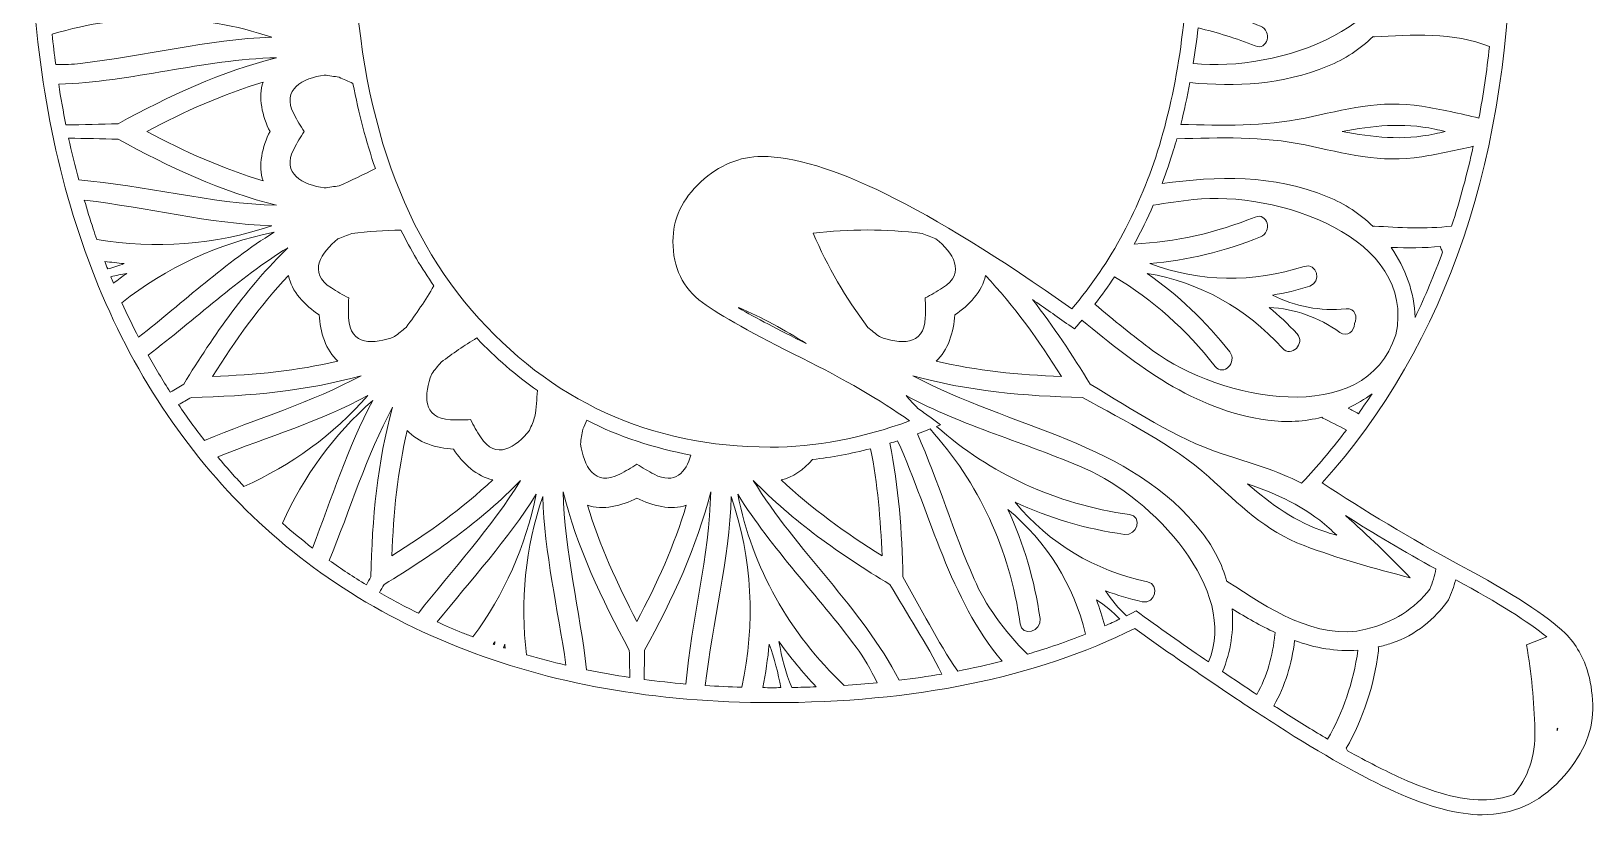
# Model space of a CAD drawing. Extents: x -864 to 2539, y -2536 to -44.
# Drawn here: x 40.6 to 459.4, y -994.4 to -784.2 of the extents above; entities that cross this region are included whole.
import ezdxf

# ---------------------------------------------------------------- set-up
doc = ezdxf.new("R2010")
doc.units = 0
doc.header["$MEASUREMENT"] = 0
doc.layers.add('Layer 1', color=7, linetype='Continuous', lineweight=0)

msp = doc.modelspace()

# ---------------------------------------------------------------- linework, layer by layer
at = {"layer": 'Layer 1'}
for points, knots in [([(458.18, -956.61), (456.98, -952.28), (454.89, -948.62), (451.93, -945.71), (447.19, -941.07), (437.91, -935.06), (423.57, -927.33), (410.41, -920.23), (398.06, -912.84), (386.82, -905.34), (420.44, -868.07), (437.48, -817.31), (437.48, -754.41), (437.48, -712.34), (429.68, -675.18), (414.29, -643.95), (398.86, -612.64), (375.81, -588.15), (345.77, -571.15), (315.78, -554.18), (279.42, -545.59), (237.68, -545.59), (206.93, -545.59), (179.07, -550.46), (154.87, -560.09), (130.63, -569.72), (109.77, -583.84), (92.87, -602.04), (75.97, -620.2), (62.9, -642.54), (54, -668.41), (45.13, -694.19), (40.63, -722.95), (40.63, -753.85), (40.63, -784.2), (44.94, -812.67), (53.45, -838.47), (61.98, -864.34), (74.86, -886.99), (91.75, -905.8), (108.65, -924.64), (129.84, -939.27), (154.73, -949.27), (179.57, -959.26), (208.03, -964.33), (239.33, -964.33), (277.42, -964.33), (310.12, -957.62), (336.54, -944.41), (350.34, -954.31), (363.24, -963.1), (374.9, -970.58), (386.85, -978.24), (397.43, -984.17), (406.34, -988.22), (415.41, -992.34), (423.28, -994.41), (429.73, -994.41), (437.88, -994.41), (444.91, -991.31), (450.64, -985.15), (450.68, -985.1), (450.72, -985.06), (450.76, -985.02), (456.47, -978.83), (459.37, -972.47), (459.37, -966.16), (459.37, -962.67), (458.97, -959.49), (458.18, -956.61)], [0, 0, 0, 0, 1, 1, 1, 2, 2, 2, 3, 3, 3, 4, 4, 4, 5, 5, 5, 6, 6, 6, 7, 7, 7, 8, 8, 8, 9, 9, 9, 10, 10, 10, 11, 11, 11, 12, 12, 12, 13, 13, 13, 14, 14, 14, 15, 15, 15, 16, 16, 16, 17, 17, 17, 18, 18, 18, 19, 19, 19, 20, 20, 20, 21, 21, 21, 22, 22, 22, 23, 23, 23, 23]), ([(238.78, -895.77), (206.71, -895.77), (179.79, -883.42), (158.77, -859.1), (137.67, -834.7), (126.97, -799.3), (126.97, -753.85), (126.97, -731.56), (129.84, -711.18), (135.5, -693.32), (141.14, -675.51), (148.92, -660.69), (158.64, -649.29), (168.34, -637.9), (180.06, -629.1), (193.49, -623.15), (206.94, -617.17), (221.81, -614.15), (237.68, -614.15), (259.99, -614.15), (280.02, -619.61), (297.22, -630.4), (314.39, -641.16), (327.8, -657.3), (337.08, -678.34), (346.4, -699.52), (351.13, -724.92), (351.13, -753.85), (351.13, -776.9), (348.45, -797.41), (343.15, -814.84), (338.06, -831.55), (330.18, -846.3), (319.7, -858.68), (280.75, -831.17), (253.55, -817.8), (236.59, -817.8), (230.62, -817.8), (225.11, -820.09), (220.19, -824.61), (215.22, -829.18), (212.7, -834.56), (212.7, -840.59), (212.7, -847.61), (215.37, -853.14), (220.64, -856.97), (225.51, -860.54), (234.24, -865.42), (247.33, -871.92), (258.57, -877.51), (268.26, -883.15), (276.19, -888.73), (263.45, -893.4), (250.88, -895.77), (238.78, -895.77)], [0, 0, 0, 0, 1, 1, 1, 2, 2, 2, 3, 3, 3, 4, 4, 4, 5, 5, 5, 6, 6, 6, 7, 7, 7, 8, 8, 8, 9, 9, 9, 10, 10, 10, 11, 11, 11, 12, 12, 12, 13, 13, 13, 14, 14, 14, 15, 15, 15, 16, 16, 16, 17, 17, 17, 18, 18, 18, 18]), ([(353.54, -783.32), (358.68, -784.51), (363.79, -786.11), (368.83, -788.15), (372.12, -789.49), (373.54, -784.15), (370.29, -782.84), (364.96, -780.67), (359.55, -779.01), (354.09, -777.78), (354.26, -775.95), (354.4, -774.1), (354.53, -772.23), (363.64, -771.08), (372.89, -771.98), (382.02, -774.92), (385.41, -776.01), (386.85, -770.69), (383.48, -769.6), (380.14, -768.53), (376.8, -767.78), (373.45, -767.22), (379.64, -764.07), (386.24, -762.87), (393.24, -763.54), (395.67, -763.77), (396.38, -761.26), (395.47, -759.54), (395.47, -759.54), (395.51, -759.53), (395.51, -759.53), (395.44, -757.59), (393.53, -755.78), (391.54, -757.2), (385.82, -761.27), (379.5, -763.54), (372.56, -763.91), (375.18, -761.75), (377.7, -759.43), (380.06, -756.82), (382.43, -754.2), (378.52, -750.31), (376.13, -752.95), (369.97, -759.76), (362.78, -765.01), (354.74, -768.57), (354.89, -765.75), (355, -762.89), (355.06, -759.99), (357.49, -757.45), (359.82, -754.78), (362.02, -751.96), (364.17, -749.19), (360.28, -745.28), (358.09, -748.09), (357.12, -749.33), (356.12, -750.55), (355.11, -751.74), (355.09, -749.45), (355.04, -747.18), (354.97, -744.94), (374.35, -737.15), (400.11, -736.37), (406.56, -756.57), (412.27, -782.75), (374.53, -795.34), (352.31, -792.84), (352.29, -792.84), (352.26, -792.84), (352.23, -792.83), (352.73, -789.73), (353.17, -786.56), (353.54, -783.32)], [0, 0, 0, 0, 1, 1, 1, 2, 2, 2, 3, 3, 3, 4, 4, 4, 5, 5, 5, 6, 6, 6, 7, 7, 7, 8, 8, 8, 9, 9, 9, 10, 10, 10, 11, 11, 11, 12, 12, 12, 13, 13, 13, 14, 14, 14, 15, 15, 15, 16, 16, 16, 17, 17, 17, 18, 18, 18, 19, 19, 19, 20, 20, 20, 21, 21, 21, 22, 22, 22, 23, 23, 23, 24, 24, 24, 24]), ([(46.24, -785), (65.74, -779.1), (85.99, -779.35), (105.15, -785.81), (87.87, -786.35), (71.08, -790.9), (53.81, -792.84), (51.73, -793.08), (49.52, -793.18), (47.22, -793.15), (46.85, -790.45), (46.53, -787.74), (46.24, -785)], [0, 0, 0, 0, 1, 1, 1, 2, 2, 2, 3, 3, 3, 4, 4, 4, 4]), ([(413.55, -804.33), (402.44, -802.47), (392.98, -805.26), (382.22, -807.5), (371.16, -809.8), (360.05, -809.46), (348.88, -809.18), (349.8, -805.57), (350.62, -801.83), (351.34, -797.99), (363.71, -799.11), (376.02, -798.59), (388.27, -793.6), (392.91, -791.71), (397.01, -788.96), (400.46, -785.65), (400.59, -785.66), (400.68, -785.71), (400.82, -785.7), (410.47, -785.18), (422.28, -784.32), (431.68, -788.33), (430.95, -794.88), (430, -801.26), (428.85, -807.49), (423.78, -806.27), (418.69, -805.18), (413.55, -804.33)], [0, 0, 0, 0, 1, 1, 1, 2, 2, 2, 3, 3, 3, 4, 4, 4, 5, 5, 5, 6, 6, 6, 7, 7, 7, 8, 8, 8, 9, 9, 9, 9]), ([(47.99, -798.43), (67.33, -797.77), (86.82, -791.8), (106.41, -791.31), (91.8, -794.95), (77.47, -801.59), (63.94, -809.04), (59.26, -809.11), (54.59, -809.27), (49.93, -809.34), (49.21, -805.75), (48.56, -802.11), (47.99, -798.43)], [0, 0, 0, 0, 1, 1, 1, 2, 2, 2, 3, 3, 3, 4, 4, 4, 4]), ([(102.81, -824.34), (92.15, -821.17), (81.68, -816.43), (71.62, -811.1), (81.68, -805.77), (92.15, -801.02), (102.81, -797.86), (101.37, -801.79), (102.63, -807.14), (104.66, -811.1), (102.63, -815.05), (101.37, -820.41), (102.81, -824.34)], [0, 0, 0, 0, 1, 1, 1, 2, 2, 2, 3, 3, 3, 4, 4, 4, 4]), ([(111.11, -806.49), (107.53, -799.67), (113.57, -796.82), (119.22, -795.95), (120.54, -796.12), (121.86, -796.32), (123.17, -796.55), (124.42, -797.08), (125.66, -797.63), (126.89, -798.2), (128.44, -806.25), (130.45, -813.85), (132.91, -821.01), (129.74, -822.69), (126.5, -824.24), (123.17, -825.64), (121.86, -825.88), (120.54, -826.08), (119.22, -826.25), (113.57, -825.38), (107.53, -822.53), (111.11, -815.71), (111.94, -814.12), (112.85, -812.6), (113.8, -811.1), (112.85, -809.6), (111.94, -808.07), (111.11, -806.49)], [0, 0, 0, 0, 1, 1, 1, 2, 2, 2, 3, 3, 3, 4, 4, 4, 5, 5, 5, 6, 6, 6, 7, 7, 7, 8, 8, 8, 9, 9, 9, 9]), ([(400.82, -836.49), (400.68, -836.49), (400.59, -836.54), (400.46, -836.55), (397.01, -833.23), (392.91, -830.49), (388.27, -828.59), (373.56, -822.6), (358.76, -823.05), (343.88, -825.05), (345, -822.1), (346.04, -819.08), (346.98, -815.99), (347.28, -815.02), (347.56, -814.03), (347.84, -813.04), (359.36, -812.76), (370.82, -812.33), (382.22, -814.7), (392.98, -816.93), (402.44, -819.72), (413.55, -817.87), (418.18, -817.1), (422.76, -816.14), (427.32, -815.07), (425.71, -822.44), (423.77, -829.57), (421.52, -836.46), (414.56, -837.33), (407.22, -836.84), (400.82, -836.49)], [0, 0, 0, 0, 1, 1, 1, 2, 2, 2, 3, 3, 3, 4, 4, 4, 5, 5, 5, 6, 6, 6, 7, 7, 7, 8, 8, 8, 9, 9, 9, 10, 10, 10, 10]), ([(392.16, -811.1), (400.23, -809.57), (408.25, -808.6), (417.03, -810.47), (417.94, -810.66), (418.84, -810.89), (419.75, -811.1), (418.84, -811.3), (417.94, -811.54), (417.03, -811.73), (408.25, -813.6), (400.23, -812.63), (392.16, -811.1), (392.16, -811.1), (392.16, -811.1), (392.16, -811.1)], [0, 0, 0, 0, 1, 1, 1, 2, 2, 2, 3, 3, 3, 4, 4, 4, 5, 5, 5, 5]), ([(63.94, -813.15), (77.47, -820.6), (91.8, -827.25), (106.41, -830.89), (88.63, -830.44), (70.93, -825.49), (53.36, -824.08), (52.38, -820.39), (51.47, -816.65), (50.66, -812.86), (55.08, -812.94), (59.5, -813.1), (63.94, -813.15)], [0, 0, 0, 0, 1, 1, 1, 2, 2, 2, 3, 3, 3, 4, 4, 4, 4]), ([(331.14, -850.06), (341.33, -856.21), (350.43, -864.28), (358.09, -874.11), (360.28, -876.91), (364.17, -873), (362.02, -870.24), (355.58, -861.98), (348.12, -854.95), (339.89, -849.17), (354.07, -851.59), (366.39, -858.47), (376.13, -869.24), (378.52, -871.89), (382.43, -868), (380.06, -865.37), (377.7, -862.77), (375.18, -860.45), (372.56, -858.29), (379.5, -858.66), (385.82, -860.92), (391.54, -865), (393.53, -866.42), (395.44, -864.6), (395.51, -862.67), (395.51, -862.67), (395.47, -862.65), (395.47, -862.65), (396.38, -860.94), (395.67, -858.42), (393.24, -858.66), (386.24, -859.33), (379.64, -858.13), (373.45, -854.98), (376.8, -854.42), (380.14, -853.67), (383.48, -852.59), (386.85, -851.51), (385.41, -846.18), (382.02, -847.28), (368.19, -851.73), (354.08, -851.54), (340.6, -846.54), (350.61, -845.66), (360.59, -843.3), (370.29, -839.36), (373.54, -838.04), (372.12, -832.71), (368.83, -834.05), (358.24, -838.34), (347.33, -840.74), (336.42, -841.3), (338.26, -837.93), (339.95, -834.45), (341.51, -830.86), (345.1, -830.29), (348.69, -829.76), (352.31, -829.35), (374.53, -826.86), (412.27, -839.45), (406.56, -865.63), (398.42, -891.15), (359.43, -883.19), (341.44, -869.91), (336.07, -865.95), (330.95, -861.7), (325.85, -857.45), (327.7, -855.06), (329.47, -852.59), (331.14, -850.06)], [0, 0, 0, 0, 1, 1, 1, 2, 2, 2, 3, 3, 3, 4, 4, 4, 5, 5, 5, 6, 6, 6, 7, 7, 7, 8, 8, 8, 9, 9, 9, 10, 10, 10, 11, 11, 11, 12, 12, 12, 13, 13, 13, 14, 14, 14, 15, 15, 15, 16, 16, 16, 17, 17, 17, 18, 18, 18, 19, 19, 19, 20, 20, 20, 21, 21, 21, 22, 22, 22, 23, 23, 23, 23]), ([(57.25, -837.22), (56.41, -834.67), (55.62, -832.09), (54.86, -829.48), (71.76, -831.49), (88.23, -835.85), (105.15, -836.38), (89.89, -841.54), (73.93, -842.74), (58.21, -840.04), (57.89, -839.1), (57.56, -838.17), (57.25, -837.22)], [0, 0, 0, 0, 1, 1, 1, 2, 2, 2, 3, 3, 3, 4, 4, 4, 4]), ([(268.09, -866.14), (267.03, -865.33), (265.99, -864.5), (264.97, -863.64), (259.04, -855.79), (254.15, -847.36), (250.3, -838.37), (250.3, -838.37), (250.3, -838.37), (250.3, -838.37), (260.01, -837.21), (269.76, -837.23), (279.52, -838.45), (280.77, -838.9), (282.01, -839.38), (283.24, -839.9), (287.71, -843.48), (291.51, -848.97), (285, -853.08), (283.49, -854.04), (281.93, -854.91), (280.36, -855.73), (280.44, -857.5), (280.46, -859.28), (280.39, -861.07), (280.08, -868.76), (273.43, -868.21), (268.09, -866.14)], [0, 0, 0, 0, 1, 1, 1, 2, 2, 2, 3, 3, 3, 4, 4, 4, 5, 5, 5, 6, 6, 6, 7, 7, 7, 8, 8, 8, 9, 9, 9, 9]), ([(105.76, -838.13), (92.71, -846.2), (81.54, -856.79), (69.42, -866.3), (67.86, -863.27), (66.36, -860.18), (64.94, -857.03), (76.85, -847.59), (90.67, -841.14), (105.76, -838.13)], [0, 0, 0, 0, 1, 1, 1, 2, 2, 2, 3, 3, 3, 3]), ([(121.12, -853.08), (114.62, -848.97), (118.41, -843.48), (122.88, -839.9), (124.11, -839.38), (125.35, -838.9), (126.6, -838.45), (131, -837.9), (135.39, -837.61), (139.78, -837.55), (142.42, -842.85), (145.36, -847.84), (148.61, -852.52), (146.34, -856.34), (143.86, -860.06), (141.15, -863.64), (140.13, -864.5), (139.09, -865.33), (138.03, -866.14), (132.7, -868.21), (126.05, -868.76), (125.73, -861.07), (125.66, -859.28), (125.69, -857.5), (125.76, -855.73), (124.19, -854.91), (122.63, -854.04), (121.12, -853.08)], [0, 0, 0, 0, 1, 1, 1, 2, 2, 2, 3, 3, 3, 4, 4, 4, 5, 5, 5, 6, 6, 6, 7, 7, 7, 8, 8, 8, 9, 9, 9, 9]), ([(109.47, -842.29), (98.63, -852.75), (89.55, -865.66), (81.55, -878.88), (80.34, -879.6), (79.14, -880.33), (77.93, -881.06), (75.85, -877.81), (73.87, -874.48), (71.98, -871.06), (84.49, -861.67), (96.07, -850.47), (109.47, -842.29)], [0, 0, 0, 0, 1, 1, 1, 2, 2, 2, 3, 3, 3, 4, 4, 4, 4]), ([(411.72, -860.96), (411.49, -854.27), (409.19, -847.77), (405.3, -842.2), (409.76, -842.36), (414.2, -842.34), (418.52, -841.95), (418.56, -842.09), (418.56, -842.23), (418.62, -842.37), (418.8, -842.73), (418.95, -843.09), (419.11, -843.46), (416.9, -849.49), (414.44, -855.32), (411.72, -860.96)], [0, 0, 0, 0, 1, 1, 1, 2, 2, 2, 3, 3, 3, 4, 4, 4, 5, 5, 5, 5]), ([(60.34, -845.94), (62.07, -846.18), (63.79, -846.39), (65.52, -846.54), (64.07, -847.08), (62.61, -847.55), (61.14, -847.98), (60.87, -847.3), (60.6, -846.62), (60.34, -845.94)], [0, 0, 0, 0, 1, 1, 1, 2, 2, 2, 3, 3, 3, 3]), ([(61.96, -850.06), (63.37, -849.72), (64.79, -849.42), (66.23, -849.17), (65.02, -850.02), (63.84, -850.9), (62.67, -851.79), (62.43, -851.22), (62.2, -850.64), (61.96, -850.06)], [0, 0, 0, 0, 1, 1, 1, 2, 2, 2, 3, 3, 3, 3]), ([(117.85, -860.3), (117.85, -860.3), (117.85, -860.3), (117.85, -860.3), (118.06, -864.74), (119.65, -870.01), (122.87, -872.69), (112.05, -875.28), (100.6, -876.41), (89.23, -876.82), (89.23, -876.82), (89.23, -876.82), (89.23, -876.82), (95.27, -867.17), (101.97, -857.83), (109.62, -849.75), (110.34, -853.88), (114.1, -857.89), (117.85, -860.3)], [0, 0, 0, 0, 1, 1, 1, 2, 2, 2, 3, 3, 3, 4, 4, 4, 5, 5, 5, 6, 6, 6, 6]), ([(288.28, -860.3), (292.02, -857.89), (295.78, -853.88), (296.5, -849.75), (304.15, -857.83), (310.85, -867.17), (316.89, -876.82), (305.52, -876.41), (294.08, -875.28), (283.26, -872.69), (286.47, -870.01), (288.06, -864.74), (288.28, -860.3), (288.28, -860.3), (288.28, -860.3), (288.28, -860.3)], [0, 0, 0, 0, 1, 1, 1, 2, 2, 2, 3, 3, 3, 4, 4, 4, 5, 5, 5, 5]), ([(230.33, -858.41), (230.33, -858.39), (230.33, -858.36), (230.34, -858.34), (236.64, -861.04), (242.66, -864.26), (248.4, -867.98), (241, -864.3), (234.96, -861.1), (230.33, -858.41)], [0, 0, 0, 0, 1, 1, 1, 2, 2, 2, 3, 3, 3, 3]), ([(382.31, -904.34), (382.31, -904.34), (381.24, -905.49), (381.24, -905.49), (374.61, -901.95), (367.53, -900.04), (360.02, -897.56), (347.15, -893.32), (336.11, -885.75), (324.57, -878.88), (319.84, -871.06), (314.73, -863.36), (309.11, -856.2), (312.28, -858.37), (315.53, -860.63), (318.87, -863.01), (318.87, -863.01), (320.35, -864.06), (320.35, -864.06), (320.35, -864.06), (321.54, -862.68), (321.54, -862.68), (321.83, -862.36), (322.1, -862.02), (322.38, -861.69), (337.24, -873.94), (352.19, -885.8), (372.2, -888.55), (377.17, -889.23), (382.1, -888.91), (386.74, -887.76), (386.84, -887.83), (386.9, -887.92), (387.02, -887.99), (389.03, -889.01), (391.15, -890.07), (393.3, -891.2), (389.85, -895.75), (386.2, -900.14), (382.31, -904.34)], [0, 0, 0, 0, 1, 1, 1, 2, 2, 2, 3, 3, 3, 4, 4, 4, 5, 5, 5, 6, 6, 6, 7, 7, 7, 8, 8, 8, 9, 9, 9, 10, 10, 10, 11, 11, 11, 12, 12, 12, 13, 13, 13, 13]), ([(161.08, -893.04), (160.12, -891.53), (159.25, -889.97), (158.43, -888.4), (158.43, -888.4), (158.43, -888.4), (158.43, -888.4), (156.66, -888.47), (154.88, -888.5), (153.09, -888.43), (145.4, -888.11), (145.95, -881.46), (148.02, -876.13), (148.83, -875.07), (149.66, -874.03), (150.52, -873.01), (153.61, -870.67), (156.8, -868.5), (160.08, -866.49), (165.2, -871.84), (170.63, -876.55), (176.37, -880.61), (176.22, -882.93), (176, -885.24), (175.71, -887.56), (175.26, -888.81), (174.78, -890.05), (174.26, -891.28), (170.68, -895.74), (165.19, -899.54), (161.08, -893.04)], [0, 0, 0, 0, 1, 1, 1, 2, 2, 2, 3, 3, 3, 4, 4, 4, 5, 5, 5, 6, 6, 6, 7, 7, 7, 8, 8, 8, 9, 9, 9, 10, 10, 10, 10]), ([(83.61, -882.44), (98.99, -882.13), (114.65, -880.72), (129.07, -876.61), (115.81, -883.81), (100.99, -888.18), (87.09, -893.98), (84.67, -890.87), (82.34, -887.67), (80.11, -884.37), (81.28, -883.73), (82.45, -883.09), (83.61, -882.44)], [0, 0, 0, 0, 1, 1, 1, 2, 2, 2, 3, 3, 3, 4, 4, 4, 4]), ([(322.51, -882.44), (334.24, -889), (346.31, -894.77), (356.42, -903.79), (364.62, -911.11), (371.42, -918.26), (381.97, -922.21), (391.25, -925.69), (400.8, -928.39), (410.44, -930.83), (410.44, -930.83), (410.44, -930.83), (410.44, -930.83), (410.44, -930.83), (410.44, -930.83), (410.44, -930.83), (410.44, -930.83), (410.44, -930.83), (410.44, -930.83), (404.82, -925.05), (399.07, -919.42), (393.03, -914.13), (400.71, -919), (408.83, -923.79), (417.3, -928.46), (416.95, -930.32), (416.41, -932.13), (415.69, -933.86), (411.69, -939.08), (405.83, -942.88), (398.54, -944.65), (385.32, -947.88), (372.07, -938.78), (361.63, -931.97), (361.51, -931.89), (361.39, -931.84), (361.27, -931.79), (359.94, -927.21), (357.77, -922.8), (354.71, -918.85), (335.42, -894.02), (303.22, -890.8), (277.05, -876.61), (291.47, -880.72), (307.14, -882.13), (322.51, -882.44)], [0, 0, 0, 0, 1, 1, 1, 2, 2, 2, 3, 3, 3, 4, 4, 4, 5, 5, 5, 6, 6, 6, 7, 7, 7, 8, 8, 8, 9, 9, 9, 10, 10, 10, 11, 11, 11, 12, 12, 12, 13, 13, 13, 14, 14, 14, 15, 15, 15, 15]), ([(130.91, -881.95), (121.61, -892.52), (110.34, -900.72), (97.67, -906.31), (96.67, -905.26), (95.69, -904.2), (94.72, -903.12), (93.32, -901.57), (91.97, -899.98), (90.63, -898.37), (104.2, -893.06), (118.11, -888.82), (130.91, -881.95)], [0, 0, 0, 0, 1, 1, 1, 2, 2, 2, 3, 3, 3, 4, 4, 4, 4]), ([(132.21, -883.25), (125.46, -895.83), (121.24, -909.49), (116.06, -922.84), (113.29, -920.71), (110.59, -918.51), (107.97, -916.22), (113.56, -903.66), (121.72, -892.48), (132.21, -883.25)], [0, 0, 0, 0, 1, 1, 1, 2, 2, 2, 3, 3, 3, 3]), ([(336.89, -939.74), (336.89, -939.74), (335.81, -940.3), (335.81, -940.3), (335.33, -940.54), (334.84, -940.76), (334.35, -941), (332.22, -939.04), (330.32, -936.81), (328.68, -934.3), (331.86, -935.48), (335.13, -936.51), (338.56, -937.24), (342.02, -937.99), (343.44, -932.66), (339.95, -931.91), (325.75, -928.86), (313.63, -921.63), (304.45, -910.56), (313.57, -914.8), (323.39, -917.75), (333.76, -919.19), (337.23, -919.67), (338.67, -914.35), (335.14, -913.85), (315.42, -911.11), (297.71, -902.95), (283.43, -890.21), (283.43, -890.21), (284.43, -889.82), (284.43, -889.82), (284.43, -889.82), (281.56, -887.67), (281.56, -887.67), (280.54, -886.92), (279.48, -886.16), (278.4, -885.4), (277.31, -884.27), (276.25, -883.13), (275.21, -881.95), (290.44, -890.12), (307.26, -894.58), (323.19, -901.53), (341.49, -909.52), (364.5, -934.14), (356.35, -953.42), (350.4, -949.34), (344.25, -945.02), (337.89, -940.45), (337.89, -940.45), (336.89, -939.74), (336.89, -939.74)], [0, 0, 0, 0, 1, 1, 1, 2, 2, 2, 3, 3, 3, 4, 4, 4, 5, 5, 5, 6, 6, 6, 7, 7, 7, 8, 8, 8, 9, 9, 9, 10, 10, 10, 11, 11, 11, 12, 12, 12, 13, 13, 13, 14, 14, 14, 15, 15, 15, 16, 16, 16, 17, 17, 17, 17]), ([(393.76, -885.28), (396.04, -884.22), (398.19, -882.92), (400.18, -881.44), (398.99, -883.25), (397.78, -885.04), (396.53, -886.8), (395.61, -886.28), (394.69, -885.78), (393.76, -885.28)], [0, 0, 0, 0, 1, 1, 1, 2, 2, 2, 3, 3, 3, 3]), ([(137.55, -885.09), (133.44, -899.51), (132.03, -915.17), (131.72, -930.55), (131.32, -931.28), (130.91, -932), (130.51, -932.73), (127.09, -930.65), (123.78, -928.45), (120.56, -926.16), (126.17, -912.52), (130.51, -898.06), (137.55, -885.09)], [0, 0, 0, 0, 1, 1, 1, 2, 2, 2, 3, 3, 3, 4, 4, 4, 4]), ([(141.47, -891.29), (144.15, -894.51), (149.42, -896.1), (153.86, -896.31), (153.86, -896.31), (153.86, -896.31), (153.86, -896.31), (156.27, -900.06), (160.28, -903.82), (164.41, -904.54), (156.33, -912.19), (146.99, -918.89), (137.34, -924.93), (137.34, -924.93), (137.34, -924.93), (137.34, -924.93), (137.75, -913.56), (138.88, -902.11), (141.47, -891.29)], [0, 0, 0, 0, 1, 1, 1, 2, 2, 2, 3, 3, 3, 4, 4, 4, 5, 5, 5, 6, 6, 6, 6]), ([(207.67, -903.05), (206.09, -902.22), (204.56, -901.31), (203.06, -900.36), (201.56, -901.31), (200.04, -902.22), (198.45, -903.05), (191.63, -906.63), (188.78, -900.59), (187.91, -894.94), (188.08, -893.62), (188.28, -892.3), (188.52, -890.99), (188.86, -890.18), (189.22, -889.38), (189.58, -888.57), (198.32, -892.98), (207.65, -896.1), (217.55, -897.9), (216.21, -902.42), (213.29, -906), (207.67, -903.05)], [0, 0, 0, 0, 1, 1, 1, 2, 2, 2, 3, 3, 3, 4, 4, 4, 5, 5, 5, 6, 6, 6, 7, 7, 7, 7]), ([(293.5, -931.23), (287.88, -918.37), (283.89, -904.94), (278.27, -892.22), (279.21, -891.87), (280.16, -891.51), (281.1, -891.14), (281.1, -891.14), (281.66, -890.91), (281.66, -890.91), (294.7, -905.29), (303.03, -923.2), (305.82, -943.18), (306.31, -946.7), (311.64, -945.27), (311.15, -941.79), (309.71, -931.42), (306.76, -921.6), (302.53, -912.49), (313.05, -921.21), (320.09, -932.61), (323.38, -945.92), (318.38, -947.94), (313.17, -949.75), (307.76, -951.34), (301.51, -945.17), (296.4, -937.88), (293.5, -931.23)], [0, 0, 0, 0, 1, 1, 1, 2, 2, 2, 3, 3, 3, 4, 4, 4, 5, 5, 5, 6, 6, 6, 7, 7, 7, 8, 8, 8, 9, 9, 9, 9]), ([(274.4, -930.55), (274.16, -918.54), (273.24, -906.36), (270.89, -894.72), (271.58, -894.51), (272.27, -894.3), (272.97, -894.07), (281.92, -914.19), (286.91, -936.44), (300.96, -953.21), (297.09, -954.2), (293.13, -955.08), (289.08, -955.87), (283.56, -947.84), (279.19, -939.1), (274.4, -930.55)], [0, 0, 0, 0, 1, 1, 1, 2, 2, 2, 3, 3, 3, 4, 4, 4, 5, 5, 5, 5]), ([(268.78, -924.93), (268.78, -924.93), (268.78, -924.93), (268.78, -924.93), (259.14, -918.89), (249.79, -912.19), (241.72, -904.54), (244.8, -904), (247.82, -901.76), (250.15, -899.1), (255.29, -898.52), (260.48, -897.55), (265.71, -896.19), (267.56, -905.54), (268.43, -915.26), (268.78, -924.93)], [0, 0, 0, 0, 1, 1, 1, 2, 2, 2, 3, 3, 3, 4, 4, 4, 5, 5, 5, 5]), ([(135.28, -932.61), (148.5, -924.61), (161.41, -915.53), (171.87, -904.69), (164.09, -917.43), (153.59, -928.52), (144.49, -940.34), (140.9, -938.59), (137.39, -936.74), (133.98, -934.78), (134.42, -934.05), (134.85, -933.33), (135.28, -932.61)], [0, 0, 0, 0, 1, 1, 1, 2, 2, 2, 3, 3, 3, 4, 4, 4, 4]), ([(176.03, -908.4), (173.24, -922.42), (167.47, -935.35), (159.09, -946.67), (158.13, -946.3), (157.17, -945.94), (156.22, -945.56), (153.94, -944.64), (151.71, -943.67), (149.5, -942.68), (158.56, -931.34), (168.42, -920.71), (176.03, -908.4)], [0, 0, 0, 0, 1, 1, 1, 2, 2, 2, 3, 3, 3, 4, 4, 4, 4]), ([(183.27, -907.75), (186.91, -922.36), (193.56, -936.69), (201.01, -950.22), (201.04, -952.67), (201.1, -955.12), (201.16, -957.56), (197.23, -956.97), (193.36, -956.28), (189.55, -955.49), (187.72, -939.67), (183.67, -923.74), (183.27, -907.75)], [0, 0, 0, 0, 1, 1, 1, 2, 2, 2, 3, 3, 3, 4, 4, 4, 4]), ([(205.12, -950.22), (212.57, -936.69), (219.21, -922.36), (222.85, -907.75), (222.42, -925.04), (217.73, -942.24), (216.17, -959.34), (212.38, -959.01), (208.64, -958.59), (204.95, -958.1), (205.01, -955.47), (205.08, -952.85), (205.12, -950.22)], [0, 0, 0, 0, 1, 1, 1, 2, 2, 2, 3, 3, 3, 4, 4, 4, 4]), ([(230.09, -908.4), (239.21, -923.14), (251.54, -935.46), (261.88, -949.48), (263.9, -952.22), (265.79, -955.46), (267.47, -958.99), (264.56, -959.27), (261.6, -959.51), (258.61, -959.7), (243.87, -945.78), (234.03, -928.16), (230.09, -908.4)], [0, 0, 0, 0, 1, 1, 1, 2, 2, 2, 3, 3, 3, 4, 4, 4, 4]), ([(234.25, -904.69), (244.71, -915.53), (257.62, -924.61), (270.84, -932.61), (275.6, -940.61), (280.7, -948.36), (284.79, -956.66), (281.06, -957.3), (277.27, -957.87), (273.39, -958.34), (263.38, -938.91), (245.81, -923.62), (234.25, -904.69)], [0, 0, 0, 0, 1, 1, 1, 2, 2, 2, 3, 3, 3, 4, 4, 4, 4]), ([(388.68, -917.54), (389.37, -918.16), (390.04, -918.81), (390.72, -919.44), (389.83, -919.17), (388.94, -918.92), (388.05, -918.63), (379.53, -915.87), (373.09, -911.03), (366.87, -905.68), (366.87, -905.68), (366.82, -905.65), (366.82, -905.65), (374.58, -908.36), (382.01, -911.53), (388.68, -917.54)], [0, 0, 0, 0, 1, 1, 1, 2, 2, 2, 3, 3, 3, 4, 4, 4, 5, 5, 5, 5]), ([(177.78, -909.01), (178.25, -924.25), (181.85, -939.12), (184.02, -954.27), (180.44, -953.43), (176.92, -952.51), (173.46, -951.49), (171.68, -937.23), (173.11, -922.83), (177.78, -909.01)], [0, 0, 0, 0, 1, 1, 1, 2, 2, 2, 3, 3, 3, 3]), ([(216.3, -911.35), (213.14, -922.01), (208.39, -932.48), (203.06, -942.54), (197.73, -932.48), (192.99, -922.01), (189.82, -911.35), (193.75, -912.79), (199.11, -911.53), (203.06, -909.5), (207.02, -911.53), (212.37, -912.79), (216.3, -911.35)], [0, 0, 0, 0, 1, 1, 1, 2, 2, 2, 3, 3, 3, 4, 4, 4, 4]), ([(228.35, -909.01), (233.96, -925.65), (234.89, -943.11), (231.17, -960.19), (227.88, -960.1), (224.62, -959.95), (221.39, -959.73), (223.37, -942.68), (227.81, -926.08), (228.35, -909.01)], [0, 0, 0, 0, 1, 1, 1, 2, 2, 2, 3, 3, 3, 3]), ([(407.99, -984.58), (403.61, -982.59), (398.81, -980.13), (393.63, -977.22), (393.51, -977), (393.39, -976.78), (393.27, -976.56), (397.75, -968.7), (400.71, -959.92), (401.92, -950.45), (401.97, -950.07), (401.92, -949.73), (401.85, -949.4), (403.03, -949.12), (404.23, -948.79), (405.44, -948.38), (411.9, -946.17), (417.02, -941.98), (420.66, -936.73), (421.48, -935), (422.12, -933.21), (422.62, -931.36), (434.03, -937.56), (442.22, -942.7), (447.03, -946.7), (445.24, -947.43), (443.43, -948.15), (441.62, -948.83), (442.86, -956.38), (443.68, -964), (443.86, -971.67), (444.02, -978.82), (441.92, -984.71), (438.13, -988.99), (435.53, -989.94), (432.74, -990.41), (429.73, -990.41), (423.85, -990.41), (416.54, -988.45), (407.99, -984.58)], [0, 0, 0, 0, 1, 1, 1, 2, 2, 2, 3, 3, 3, 4, 4, 4, 5, 5, 5, 6, 6, 6, 7, 7, 7, 8, 8, 8, 9, 9, 9, 10, 10, 10, 11, 11, 11, 12, 12, 12, 13, 13, 13, 13]), ([(326.26, -936.72), (328.58, -938.23), (330.66, -939.97), (332.52, -941.9), (331.2, -942.53), (329.86, -943.15), (328.51, -943.75), (327.88, -941.34), (327.11, -939), (326.26, -936.72)], [0, 0, 0, 0, 1, 1, 1, 2, 2, 2, 3, 3, 3, 3]), ([(362.65, -939.16), (366.44, -941.52), (370.29, -943.72), (374.23, -945.54), (374.2, -945.69), (374.12, -945.8), (374.11, -945.96), (373.63, -951.83), (371.95, -957.28), (369.28, -962.14), (366.28, -960.16), (363.22, -958.11), (360.09, -955.98), (362.3, -950.73), (363.15, -944.94), (362.65, -939.16)], [0, 0, 0, 0, 1, 1, 1, 2, 2, 2, 3, 3, 3, 4, 4, 4, 5, 5, 5, 5]), ([(164.48, -948.63), (164.65, -948.4), (164.82, -948.17), (164.99, -947.93), (164.94, -948.21), (164.88, -948.48), (164.83, -948.76), (164.71, -948.72), (164.6, -948.67), (164.48, -948.63)], [0, 0, 0, 0, 1, 1, 1, 2, 2, 2, 3, 3, 3, 3]), ([(167.29, -949.58), (167.4, -949.26), (167.5, -948.95), (167.62, -948.64), (167.65, -949), (167.7, -949.36), (167.73, -949.72), (167.58, -949.67), (167.44, -949.63), (167.29, -949.58)], [0, 0, 0, 0, 1, 1, 1, 2, 2, 2, 3, 3, 3, 3]), ([(239.33, -960.33), (238.48, -960.33), (237.64, -960.31), (236.79, -960.3), (237.58, -956.43), (238.16, -952.53), (238.51, -948.64), (239.93, -952.48), (240.95, -956.38), (241.6, -960.3), (240.84, -960.31), (240.09, -960.33), (239.33, -960.33)], [0, 0, 0, 0, 1, 1, 1, 2, 2, 2, 3, 3, 3, 4, 4, 4, 4]), ([(241.13, -947.93), (244.13, -952.2), (247.48, -956.26), (251.15, -960.08), (248.97, -960.17), (246.77, -960.23), (244.55, -960.27), (243.01, -956.34), (241.87, -952.22), (241.13, -947.93)], [0, 0, 0, 0, 1, 1, 1, 2, 2, 2, 3, 3, 3, 3]), ([(379.43, -947.68), (384.89, -949.64), (390.52, -950.69), (396.4, -950.24), (395.15, -958.9), (392.39, -966.93), (388.27, -974.11), (384.68, -971.99), (380.96, -969.7), (377.06, -967.2), (376.01, -966.53), (374.94, -965.84), (373.88, -965.15), (376.8, -959.87), (378.69, -953.98), (379.43, -947.68)], [0, 0, 0, 0, 1, 1, 1, 2, 2, 2, 3, 3, 3, 4, 4, 4, 5, 5, 5, 5]), ([(449.98, -971.2), (449.92, -971.44), (449.86, -971.68), (449.81, -971.92), (449.82, -971.7), (449.83, -971.49), (449.85, -971.27), (449.89, -971.26), (449.93, -971.22), (449.98, -971.2)], [0, 0, 0, 0, 1, 1, 1, 2, 2, 2, 3, 3, 3, 3])]:
    msp.add_open_spline(points, degree=3, knots=knots, dxfattribs=at)

doc.saveas('drawing.dxf')
